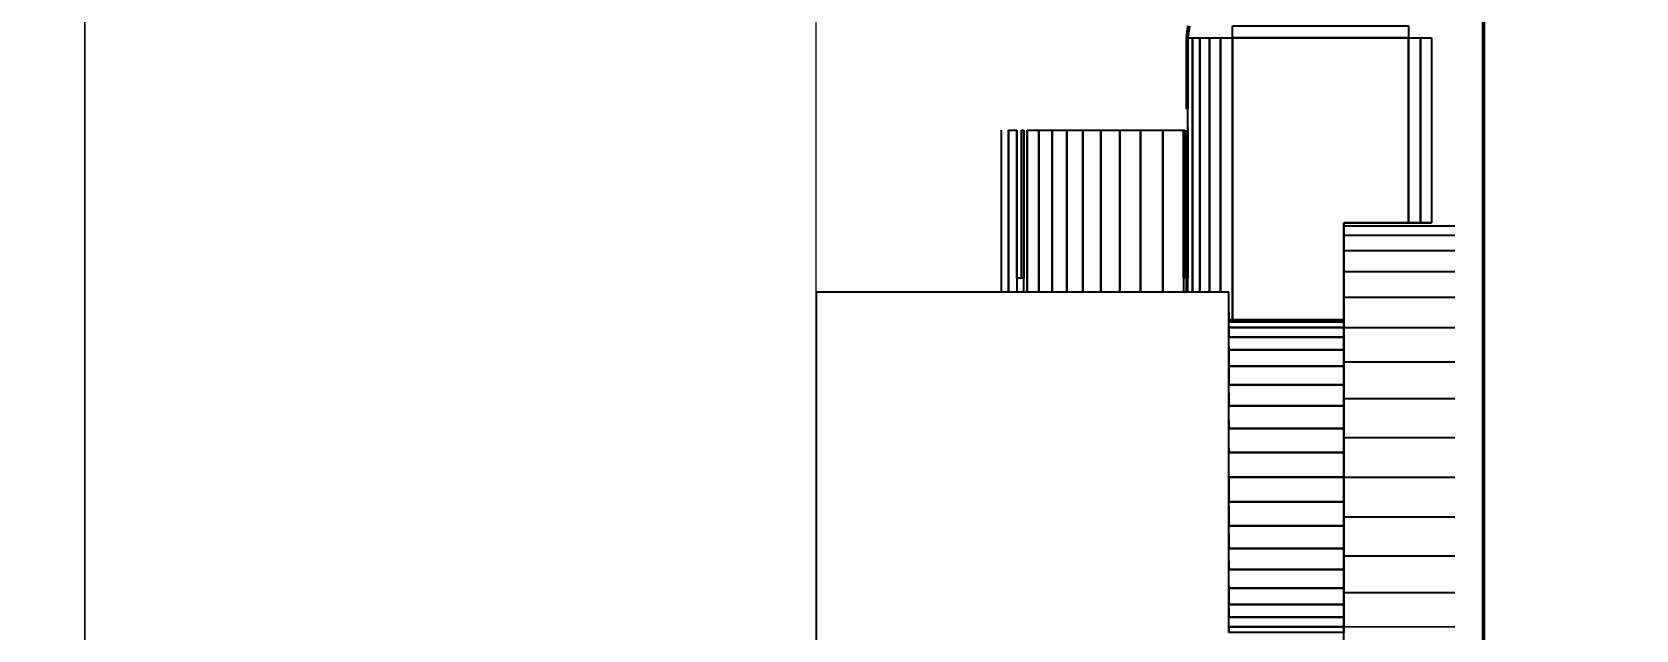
# Model space of a CAD drawing. Header units: millimetres. Extents: x 124972 to 152645, y 1647 to 10452.
# Drawn here: x 152547.37 to 152569.56, y 10277.52 to 10285.79 of the extents above; entities that cross this region are included whole.
import ezdxf

# ---------------------------------------------------------------- set-up
doc = ezdxf.new("R2010")
doc.units = ezdxf.units.MM
doc.layers.add('Moveis', color=1, linetype='Continuous', lineweight=9)
doc.layers.add('Parede Baixa', color=5, linetype='Continuous', lineweight=50)
doc.layers.add('Piso', color=55, linetype='Continuous')
doc.styles.add('Valéria', font='romantic.ttf', dxfattribs={"height": 10})
doc.dimstyles.new('Cota - 50', dxfattribs={"dimtxt": 10, "dimasz": 5, "dimexe": 10, "dimexo": 20, "dimgap": 5, "dimtad": 1, "dimtxsty": 'Valéria', "dimblk": 'DOT', "dimcen": 0, "dimclrd": 12, "dimclre": 12, "dimclrt": 2, "dimazin": 2, "dimtfac": 1, "dimtix": 1, "dimtmove": 0, "dimatfit": 3, "dimldrblk": 'DOT', "dimfxl": 1, "dimarcsym": 0})

# ---------------------------------------------------------------- blocks, each defined once
blk = doc.blocks.new('u')
at = {"layer": 'Moveis', "invisible_edges": 13}
for points in [[(12556.917, 3288.371), (12556.824, 3307.993), (12556.833, 3308.185)], [(12556.917, 3288.371), (12556.824, 3307.993), (12556.833, 3308.185)], [(12556.917, 3288.371), (12556.824, 3307.993), (12556.833, 3308.185)], [(12556.917, 3288.371), (12556.824, 3307.993), (12556.833, 3308.185)], [(12556.917, 3288.371), (12556.824, 3307.993), (12556.833, 3308.185)], [(12556.917, 3288.371), (12556.795, 3307.795), (12556.824, 3307.993)], [(12556.917, 3288.371), (12556.795, 3307.795), (12556.824, 3307.993)], [(12556.917, 3288.371), (12556.795, 3307.795), (12556.824, 3307.993)], [(12556.917, 3288.371), (12556.795, 3307.795), (12556.824, 3307.993)], [(12556.917, 3288.371), (12556.795, 3307.795), (12556.824, 3307.993)], [(12556.75, 3288.371), (12556.748, 3307.605), (12556.795, 3307.795)], [(12556.75, 3288.371), (12556.748, 3307.605), (12556.795, 3307.795)], [(12556.75, 3288.371), (12556.748, 3307.605), (12556.795, 3307.795)], [(12556.75, 3288.371), (12556.748, 3307.605), (12556.795, 3307.795)], [(12556.75, 3288.371), (12556.748, 3307.605), (12556.795, 3307.795)], [(12556.689, 3288.367), (12556.684, 3307.424), (12556.748, 3307.605)], [(12556.689, 3288.367), (12556.684, 3307.424), (12556.748, 3307.605)], [(12556.689, 3288.367), (12556.684, 3307.424), (12556.748, 3307.605)], [(12556.689, 3288.367), (12556.684, 3307.424), (12556.748, 3307.605)], [(12556.689, 3288.367), (12556.684, 3307.424), (12556.748, 3307.605)], [(12556.674, 3288.371), (12556.603, 3307.256), (12556.676, 3307.404)], [(12556.674, 3288.371), (12556.603, 3307.256), (12556.676, 3307.404)], [(12556.674, 3288.371), (12556.603, 3307.256), (12556.676, 3307.404)], [(12556.674, 3288.371), (12556.603, 3307.256), (12556.676, 3307.404)], [(12556.674, 3288.371), (12556.603, 3307.256), (12556.676, 3307.404)], [(12556.682, 3288.37), (12556.676, 3307.404), (12556.684, 3307.424)], [(12556.682, 3288.37), (12556.676, 3307.404), (12556.684, 3307.424)], [(12556.682, 3288.37), (12556.676, 3307.404), (12556.684, 3307.424)], [(12556.682, 3288.37), (12556.676, 3307.404), (12556.684, 3307.424)], [(12556.682, 3288.37), (12556.676, 3307.404), (12556.684, 3307.424)], [(12556.674, 3288.371), (12556.494, 3307.076), (12556.593, 3307.232)], [(12556.674, 3288.371), (12556.494, 3307.076), (12556.593, 3307.232)], [(12556.674, 3288.371), (12556.494, 3307.076), (12556.593, 3307.232)], [(12556.674, 3288.371), (12556.494, 3307.076), (12556.593, 3307.232)], [(12556.674, 3288.371), (12556.494, 3307.076), (12556.593, 3307.232)], [(12556.674, 3288.371), (12556.593, 3307.232), (12556.603, 3307.256)], [(12556.674, 3288.371), (12556.593, 3307.232), (12556.603, 3307.256)], [(12556.674, 3288.371), (12556.593, 3307.232), (12556.603, 3307.256)], [(12556.674, 3288.371), (12556.593, 3307.232), (12556.603, 3307.256)], [(12556.674, 3288.371), (12556.593, 3307.232), (12556.603, 3307.256)], [(12554.979, 3288.371), (12555.248, 3307.002), (12555.247, 3306.939)], [(12554.979, 3288.371), (12555.248, 3307.002), (12555.247, 3306.939)], [(12554.979, 3288.371), (12555.248, 3307.002), (12555.247, 3306.939)], [(12554.979, 3288.371), (12555.248, 3307.002), (12555.247, 3306.939)], [(12554.979, 3288.371), (12555.248, 3307.002), (12555.247, 3306.939)], [(12556.674, 3288.371), (12556.382, 3306.94), (12556.494, 3307.076)], [(12556.674, 3288.371), (12556.382, 3306.94), (12556.494, 3307.076)], [(12556.674, 3288.371), (12556.382, 3306.94), (12556.494, 3307.076)], [(12556.674, 3288.371), (12556.382, 3306.94), (12556.494, 3307.076)], [(12556.674, 3288.371), (12556.382, 3306.94), (12556.494, 3307.076)], [(12556.674, 3288.371), (12555.247, 3306.939), (12555.253, 3306.877)], [(12556.674, 3288.371), (12555.247, 3306.939), (12555.253, 3306.877)], [(12556.674, 3288.371), (12555.247, 3306.939), (12555.253, 3306.877)], [(12556.674, 3288.371), (12555.247, 3306.939), (12555.253, 3306.877)], [(12556.674, 3288.371), (12555.247, 3306.939), (12555.253, 3306.877)], [(12556.674, 3288.371), (12555.253, 3306.877), (12555.266, 3306.816)], [(12556.674, 3288.371), (12555.253, 3306.877), (12555.266, 3306.816)], [(12556.674, 3288.371), (12555.253, 3306.877), (12555.266, 3306.816)], [(12556.674, 3288.371), (12555.253, 3306.877), (12555.266, 3306.816)], [(12556.674, 3288.371), (12555.253, 3306.877), (12555.266, 3306.816)], [(12556.674, 3288.371), (12555.266, 3306.816), (12555.285, 3306.758)], [(12556.674, 3288.371), (12555.266, 3306.816), (12555.285, 3306.758)], [(12556.674, 3288.371), (12555.266, 3306.816), (12555.285, 3306.758)], [(12556.674, 3288.371), (12555.266, 3306.816), (12555.285, 3306.758)], [(12556.674, 3288.371), (12555.266, 3306.816), (12555.285, 3306.758)], [(12556.674, 3288.371), (12556.232, 3306.797), (12556.257, 3306.825)], [(12556.674, 3288.371), (12556.232, 3306.797), (12556.257, 3306.825)], [(12556.674, 3288.371), (12556.232, 3306.797), (12556.257, 3306.825)], [(12556.674, 3288.371), (12556.232, 3306.797), (12556.257, 3306.825)], [(12556.674, 3288.371), (12556.232, 3306.797), (12556.257, 3306.825)], [(12556.674, 3288.371), (12556.257, 3306.825), (12556.359, 3306.914)], [(12556.674, 3288.371), (12556.257, 3306.825), (12556.359, 3306.914)], [(12556.674, 3288.371), (12556.257, 3306.825), (12556.359, 3306.914)], [(12556.674, 3288.371), (12556.257, 3306.825), (12556.359, 3306.914)], [(12556.674, 3288.371), (12556.257, 3306.825), (12556.359, 3306.914)], [(12556.674, 3288.371), (12556.359, 3306.914), (12556.382, 3306.94)], [(12556.674, 3288.371), (12556.359, 3306.914), (12556.382, 3306.94)], [(12556.674, 3288.371), (12556.359, 3306.914), (12556.382, 3306.94)], [(12556.674, 3288.371), (12556.359, 3306.914), (12556.382, 3306.94)], [(12556.674, 3288.371), (12556.359, 3306.914), (12556.382, 3306.94)], [(12556.674, 3288.371), (12555.285, 3306.758), (12555.31, 3306.705)], [(12556.674, 3288.371), (12555.285, 3306.758), (12555.31, 3306.705)], [(12556.674, 3288.371), (12555.285, 3306.758), (12555.31, 3306.705)], [(12556.674, 3288.371), (12555.285, 3306.758), (12555.31, 3306.705)], [(12556.674, 3288.371), (12555.285, 3306.758), (12555.31, 3306.705)], [(12556.674, 3288.371), (12555.31, 3306.705), (12555.341, 3306.657)], [(12556.674, 3288.371), (12555.31, 3306.705), (12555.341, 3306.657)], [(12556.674, 3288.371), (12555.31, 3306.705), (12555.341, 3306.657)], [(12556.674, 3288.371), (12555.31, 3306.705), (12555.341, 3306.657)], [(12556.674, 3288.371), (12555.31, 3306.705), (12555.341, 3306.657)], [(12556.674, 3288.371), (12555.341, 3306.657), (12555.375, 3306.616)], [(12556.674, 3288.371), (12555.341, 3306.657), (12555.375, 3306.616)], [(12556.674, 3288.371), (12555.341, 3306.657), (12555.375, 3306.616)], [(12556.674, 3288.371), (12555.341, 3306.657), (12555.375, 3306.616)], [(12556.674, 3288.371), (12555.341, 3306.657), (12555.375, 3306.616)], [(12556.674, 3288.371), (12555.914, 3306.612), (12556.061, 3306.681)], [(12556.674, 3288.371), (12555.914, 3306.612), (12556.061, 3306.681)], [(12556.674, 3288.371), (12555.914, 3306.612), (12556.061, 3306.681)], [(12556.674, 3288.371), (12555.914, 3306.612), (12556.061, 3306.681)], [(12556.674, 3288.371), (12555.914, 3306.612), (12556.061, 3306.681)], [(12556.674, 3288.371), (12556.061, 3306.681), (12556.095, 3306.703)], [(12556.674, 3288.371), (12556.061, 3306.681), (12556.095, 3306.703)], [(12556.674, 3288.371), (12556.061, 3306.681), (12556.095, 3306.703)], [(12556.674, 3288.371), (12556.061, 3306.681), (12556.095, 3306.703)], [(12556.674, 3288.371), (12556.061, 3306.681), (12556.095, 3306.703)], [(12556.674, 3288.371), (12556.095, 3306.703), (12556.232, 3306.797)], [(12556.674, 3288.371), (12556.095, 3306.703), (12556.232, 3306.797)], [(12556.674, 3288.371), (12556.095, 3306.703), (12556.232, 3306.797)], [(12556.674, 3288.371), (12556.095, 3306.703), (12556.232, 3306.797)], [(12556.674, 3288.371), (12556.095, 3306.703), (12556.232, 3306.797)], [(12556.674, 3288.371), (12555.375, 3306.616), (12555.414, 3306.583)], [(12556.674, 3288.371), (12555.375, 3306.616), (12555.414, 3306.583)], [(12556.674, 3288.371), (12555.375, 3306.616), (12555.414, 3306.583)], [(12556.674, 3288.371), (12555.375, 3306.616), (12555.414, 3306.583)], [(12556.674, 3288.371), (12555.375, 3306.616), (12555.414, 3306.583)], [(12556.674, 3288.371), (12555.414, 3306.583), (12555.455, 3306.559)], [(12556.674, 3288.371), (12555.414, 3306.583), (12555.455, 3306.559)], [(12556.674, 3288.371), (12555.414, 3306.583), (12555.455, 3306.559)], [(12556.674, 3288.371), (12555.414, 3306.583), (12555.455, 3306.559)], [(12556.674, 3288.371), (12555.414, 3306.583), (12555.455, 3306.559)], [(12556.674, 3288.371), (12555.455, 3306.559), (12555.497, 3306.544)], [(12556.674, 3288.371), (12555.455, 3306.559), (12555.497, 3306.544)], [(12556.674, 3288.371), (12555.455, 3306.559), (12555.497, 3306.544)], [(12556.674, 3288.371), (12555.455, 3306.559), (12555.497, 3306.544)], [(12556.674, 3288.371), (12555.455, 3306.559), (12555.497, 3306.544)], [(12556.674, 3288.371), (12555.497, 3306.544), (12555.541, 3306.539)], [(12556.674, 3288.371), (12555.497, 3306.544), (12555.541, 3306.539)], [(12556.674, 3288.371), (12555.497, 3306.544), (12555.541, 3306.539)], [(12556.674, 3288.371), (12555.497, 3306.544), (12555.541, 3306.539)], [(12556.674, 3288.371), (12555.497, 3306.544), (12555.541, 3306.539)], [(12556.674, 3288.371), (12555.541, 3306.539), (12555.584, 3306.544)], [(12556.674, 3288.371), (12555.541, 3306.539), (12555.584, 3306.544)], [(12556.674, 3288.371), (12555.541, 3306.539), (12555.584, 3306.544)], [(12556.674, 3288.371), (12555.541, 3306.539), (12555.584, 3306.544)], [(12556.674, 3288.371), (12555.541, 3306.539), (12555.584, 3306.544)], [(12556.674, 3288.371), (12555.584, 3306.544), (12555.679, 3306.552)], [(12556.674, 3288.371), (12555.584, 3306.544), (12555.679, 3306.552)], [(12556.674, 3288.371), (12555.584, 3306.544), (12555.679, 3306.552)], [(12556.674, 3288.371), (12555.584, 3306.544), (12555.679, 3306.552)], [(12556.674, 3288.371), (12555.584, 3306.544), (12555.679, 3306.552)], [(12556.674, 3288.371), (12555.679, 3306.552), (12555.721, 3306.556)], [(12556.674, 3288.371), (12555.679, 3306.552), (12555.721, 3306.556)], [(12556.674, 3288.371), (12555.679, 3306.552), (12555.721, 3306.556)], [(12556.674, 3288.371), (12555.679, 3306.552), (12555.721, 3306.556)], [(12556.674, 3288.371), (12555.679, 3306.552), (12555.721, 3306.556)], [(12556.674, 3288.371), (12555.721, 3306.556), (12555.762, 3306.571)], [(12556.674, 3288.371), (12555.721, 3306.556), (12555.762, 3306.571)], [(12556.674, 3288.371), (12555.721, 3306.556), (12555.762, 3306.571)], [(12556.674, 3288.371), (12555.721, 3306.556), (12555.762, 3306.571)], [(12556.674, 3288.371), (12555.721, 3306.556), (12555.762, 3306.571)], [(12556.674, 3288.371), (12555.762, 3306.571), (12555.875, 3306.598)], [(12556.674, 3288.371), (12555.762, 3306.571), (12555.875, 3306.598)], [(12556.674, 3288.371), (12555.762, 3306.571), (12555.875, 3306.598)], [(12556.674, 3288.371), (12555.762, 3306.571), (12555.875, 3306.598)], [(12556.674, 3288.371), (12555.762, 3306.571), (12555.875, 3306.598)], [(12556.674, 3288.371), (12555.875, 3306.598), (12555.914, 3306.612)], [(12556.674, 3288.371), (12555.875, 3306.598), (12555.914, 3306.612)], [(12556.674, 3288.371), (12555.875, 3306.598), (12555.914, 3306.612)], [(12556.674, 3288.371), (12555.875, 3306.598), (12555.914, 3306.612)], [(12556.674, 3288.371), (12555.875, 3306.598), (12555.914, 3306.612)]]:
    blk.add_3dface(points, dxfattribs=at)
blk = doc.blocks.new('_Dot')
at = {"color": 0, "linetype": 'ByBlock', "lineweight": -2}
blk.add_line((-0.5, 0), (-1, 0), dxfattribs=at)
at = {"color": 0, "linetype": 'ByBlock', "const_width": 0.5}
blk.add_lwpolyline([(-0.25, 0, 1), (0.25, 0, 1)], format="xyb", close=True, dxfattribs=at)
blk = doc.blocks.new('*D1213')
at = {"color": 12, "lineweight": -2, "transparency": 16777216}
for p, q in [((152587.445, 10388.006), (152645.022, 10388.006)), ((152635.022, 10383.006), (152635.022, 10183.006)), ((152587.445, 10178.006), (152645.022, 10178.006))]:
    blk.add_line(p, q, dxfattribs=at)
at = {"layer": 'Defpoints', "color": 0, "transparency": 16777216}
for p in [(152567.445, 10388.006), (152567.445, 10178.006), (152635.022, 10178.006)]:
    blk.add_point(p, dxfattribs=at)
at = {"color": 12, "lineweight": -2, "transparency": 16777216, "xscale": 5, "yscale": 5, "zscale": 5}
for p, rotation in [((152635.022, 10388.006), 90), ((152635.022, 10178.006), 270)]:
    blk.add_blockref('_Dot', p, dxfattribs=dict(at, rotation=rotation))
at = {"color": 2, "transparency": 16777216, "insert": (152624.911, 10283.006), "char_height": 10, "attachment_point": 5, "rotation": 90, "style": 'Valéria'}
blk.add_mtext('210', dxfattribs=at)

msp = doc.modelspace()

# ---------------------------------------------------------------- hatches: boundary and pattern name
at = {"layer": 'Piso'}
h = msp.add_hatch(dxfattribs=at)
h.set_pattern_fill('ANSI37', color=256, scale=13.33333, angle=-45)
h.paths.add_polyline_path([(152487.654, 10294.179), (152502.714, 10304.544), (152558.217, 10303.034), (152558.217, 10282.191), (152560.781, 10282.191), (152560.781, 10284.434), (152563.299, 10284.434), (152563.253, 10285.887), (152563.753, 10286.471), (152566.414, 10286.432), (152566.899, 10286.264), (152566.729, 10283.151), (152567.445, 10283.151), (152567.445, 10308.006), (152437.445, 10308.006), (152437.445, 10178.006), (152439.945, 10178.006), (152439.945, 10180.006), (152449.945, 10180.006), (152449.945, 10250.506), (152446.445, 10250.506), (152446.568, 10248.357), (152445.62, 10247.585), (152443.331, 10248.028), (152443.377, 10248.074), (152442.299, 10249.153), (152442.273, 10249.214), (152441.187, 10250.334), (152441.33, 10253.475), (152443.406, 10255.665), (152445.705, 10255.708), (152446.607, 10254.939), (152446.445, 10253.006), (152449.945, 10253.006), (152449.945, 10257.006, -0.492155), (152511.948, 10180.365), (152521.948, 10180.365), (152521.948, 10208.095), (152546.021, 10229.422), (152567.445, 10229.422), (152566.845, 10239.057), (152561.771, 10239.057), (152561.771, 10239.089), (152561.704, 10241.139), (152560.479, 10242.521), (152560.721, 10259.516), (152560.713, 10260.173), (152561.21, 10261.277), (152562.36, 10261.761), (152562.777, 10261.576), (152562.857, 10260.872), (152562.616, 10260.445), (152562.241, 10260.454), (152561.745, 10259.492), (152561.771, 10244.177), (152566.845, 10244.177), (152567.445, 10244.177), (152566.729, 10272.996), (152566.423, 10272.793), (152563.719, 10272.822), (152563.146, 10273.441), (152563.309, 10274.724), (152560.674, 10274.731), (152560.781, 10277.071), (152558.217, 10277.071), (152558.217, 10256.228), (152501.455, 10255.331), (152487.654, 10266.613)])
h.paths.add_polyline_path([(152452.945, 10257.006), (152452.945, 10253.006), (152456.445, 10253.006), (152456.445, 10254.506), (152456.345, 10255.084), (152457.067, 10255.771), (152459.445, 10255.506), (152461.485, 10253.935), (152461.561, 10250.252), (152459.552, 10247.889), (152456.784, 10247.554), (152455.97, 10248.655), (152456.445, 10250.506), (152452.945, 10250.506), (152452.945, 10178.006), (152449.945, 10178.006), (152449.945, 10175.006), (152450.945, 10175.006), (152511.948, 10174.535), (152511.948, 10180.365, 0.477264)])
h.paths.add_polyline_path([(152496.837, 10370.253), (152528.299, 10370.253), (152528.299, 10357.682), (152556.525, 10357.682), (152556.525, 10358.809), (152560.535, 10358.809), (152563.273, 10359.317), (152565.904, 10359.317), (152565.747, 10365.391), (152566.101, 10365.582), (152567.445, 10366.082), (152567.445, 10388.006), (152437.445, 10388.006), (152437.445, 10318.006), (152567.445, 10318.006), (152567.445, 10343.682), (152565.797, 10344.108), (152565.904, 10350.446), (152563.273, 10350.446), (152560.535, 10350.955), (152556.525, 10350.955), (152556.525, 10352.082), (152528.299, 10352.082), (152528.299, 10339.51), (152496.837, 10339.51)])

# ---------------------------------------------------------------- linework, layer by layer
at = {"layer": 'Moveis'}
for p, q in [((152558.217, 10256.228), (152558.217, 10303.034)), ((152548.102, 10257.806), (152548.102, 10301.787))]:
    msp.add_line(p, q, dxfattribs=at)
for points, invisible_edges in [([(152547.679, 10302.948), (152547.52, 10256.477), (152506.716, 10302.948)], 3), ([(152547.679, 10302.948), (152547.766, 10256.757), (152547.52, 10256.477)], 13), ([(152547.827, 10302.744), (152547.766, 10256.757), (152547.679, 10302.948)], 3), ([(152547.946, 10302.521), (152547.766, 10256.757), (152547.827, 10302.744)], 3), ([(152547.946, 10302.521), (152547.95, 10257.081), (152547.766, 10256.757)], 13), ([(152547.946, 10302.521), (152557.142, 10280.133), (152548.032, 10302.284)], 3), ([(152548.032, 10302.284), (152547.95, 10257.081), (152547.946, 10302.521)], 3), ([(152548.032, 10302.284), (152548.063, 10257.436), (152547.95, 10257.081)], 13), ([(152548.084, 10302.038), (152548.063, 10257.436), (152548.032, 10302.284)], 3), ([(152548.032, 10302.284), (152557.142, 10280.133), (152548.084, 10302.038)], 3), ([(152548.102, 10301.787), (152548.063, 10257.436), (152548.084, 10302.038)], 3), ([(152548.084, 10302.038), (152557.142, 10280.133), (152548.102, 10301.787)], 3), ([(152548.063, 10257.436), (152548.102, 10301.787), (152548.102, 10257.806)], 1), ([(152548.102, 10301.787), (152557.142, 10280.133), (152548.102, 10257.806)], 3), ([(152557.142, 10280.133), (152547.95, 10257.081), (152548.063, 10257.436)], 13)]:
    msp.add_3dface(points, dxfattribs=dict(at, invisible_edges=invisible_edges))
at = {"layer": 'Parede Baixa'}
msp.add_line((152567.445, 10178.006), (152567.445, 10388.006), dxfattribs=at)
at = {"layer": 'Piso'}
for p, q in [((152563.337, 10285.711), (152563.359, 10285.876)), ((152563.337, 10285.711), (152563.337, 10284.728)), ((152560.781, 10282.386), (152560.781, 10284.434)), ((152561.09, 10282.386), (152561.09, 10284.434)), ((152563.337, 10282.386), (152563.332, 10284.434)), ((152563.337, 10282.386), (152563.337, 10284.434)), ((152566.409, 10283.151), (152565.513, 10283.151)), ((152565.513, 10283.151), (152565.513, 10283.107)), ((152565.513, 10283.107), (152565.513, 10282.978)), ((152566.575, 10283.151), (152566.409, 10283.151)), ((152566.729, 10283.151), (152566.575, 10283.151)), ((152565.513, 10282.978), (152565.513, 10282.767)), ((152565.513, 10282.767), (152565.513, 10282.478)), ((152565.513, 10282.478), (152565.513, 10282.12)), ((152558.217, 10282.191), (152558.217, 10277.071)), ((152560.781, 10282.191), (152558.217, 10282.191)), ((152560.781, 10282.355), (152560.781, 10282.386)), ((152560.781, 10282.261), (152560.781, 10282.355)), ((152560.781, 10282.191), (152560.781, 10282.261)), ((152560.875, 10282.191), (152560.781, 10282.191)), ((152560.994, 10282.191), (152560.875, 10282.191)), ((152561.051, 10282.386), (152560.994, 10282.386)), ((152561.051, 10282.191), (152560.994, 10282.191)), ((152561.058, 10282.191), (152561.051, 10282.191)), ((152561.09, 10282.386), (152561.058, 10282.386)), ((152561.09, 10282.191), (152561.058, 10282.191)), ((152561.09, 10282.355), (152561.09, 10282.386)), ((152561.09, 10282.261), (152561.09, 10282.355)), ((152561.09, 10282.191), (152561.09, 10282.261)), ((152561.135, 10282.191), (152561.09, 10282.191)), ((152561.296, 10282.191), (152561.135, 10282.191)), ((152561.479, 10282.191), (152561.296, 10282.191)), ((152561.682, 10282.191), (152561.479, 10282.191)), ((152561.906, 10282.191), (152561.682, 10282.191)), ((152562.152, 10282.191), (152561.906, 10282.191)), ((152562.417, 10282.191), (152562.152, 10282.191)), ((152562.704, 10282.191), (152562.417, 10282.191)), ((152563.01, 10282.191), (152562.704, 10282.191)), ((152563.299, 10282.191), (152563.01, 10282.191)), ((152563.318, 10282.386), (152563.299, 10282.386)), ((152563.318, 10282.191), (152563.299, 10282.191)), ((152563.326, 10282.191), (152563.318, 10282.191)), ((152563.337, 10282.386), (152563.326, 10282.386)), ((152563.337, 10282.191), (152563.326, 10282.191)), ((152563.359, 10282.386), (152563.337, 10282.386)), ((152563.337, 10282.355), (152563.337, 10282.386)), ((152563.337, 10282.261), (152563.337, 10282.355)), ((152563.337, 10282.191), (152563.337, 10282.261)), ((152563.359, 10282.191), (152563.337, 10282.191)), ((152563.423, 10282.191), (152563.359, 10282.191)), ((152563.525, 10282.191), (152563.423, 10282.191)), ((152563.657, 10282.191), (152563.525, 10282.191)), ((152563.811, 10282.191), (152563.657, 10282.191)), ((152563.926, 10282.191), (152563.811, 10282.191)), ((152563.926, 10282.159), (152563.926, 10282.191)), ((152563.926, 10282.065), (152563.926, 10282.159)), ((152563.926, 10281.912), (152563.926, 10282.065)), ((152565.513, 10282.12), (152565.513, 10281.807)), ((152563.926, 10281.807), (152563.926, 10281.912)), ((152563.977, 10281.807), (152563.926, 10281.807)), ((152563.926, 10281.78), (152563.926, 10281.807)), ((152563.926, 10281.7), (152563.926, 10281.78)), ((152565.513, 10281.807), (152563.977, 10281.807)), ((152565.513, 10281.807), (152565.513, 10281.78)), ((152565.513, 10281.78), (152565.513, 10281.7)), ((152563.926, 10281.57), (152563.926, 10281.7)), ((152563.926, 10281.441), (152563.926, 10281.57)), ((152565.513, 10281.7), (152565.513, 10281.57)), ((152565.513, 10281.57), (152565.513, 10281.391)), ((152563.926, 10281.391), (152563.926, 10281.441)), ((152563.926, 10281.169), (152563.926, 10281.391)), ((152565.513, 10281.391), (152565.513, 10281.229)), ((152563.926, 10281.135), (152563.926, 10281.169)), ((152563.926, 10280.91), (152563.926, 10281.135)), ((152565.513, 10281.229), (152565.513, 10281.169)), ((152565.513, 10281.169), (152565.513, 10280.91)), ((152563.926, 10280.793), (152563.926, 10280.91)), ((152565.513, 10280.91), (152565.513, 10280.718)), ((152563.926, 10280.619), (152563.926, 10280.793)), ((152563.926, 10280.422), (152563.926, 10280.619)), ((152565.513, 10280.718), (152565.513, 10280.619)), ((152565.513, 10280.619), (152565.513, 10280.303)), ((152563.926, 10280.303), (152563.926, 10280.422)), ((152563.926, 10280.031), (152563.926, 10280.303)), ((152565.513, 10280.303), (152565.513, 10280.181)), ((152565.513, 10280.181), (152565.513, 10279.971)), ((152563.926, 10279.971), (152563.926, 10280.031)), ((152563.926, 10279.631), (152563.926, 10279.971)), ((152565.513, 10279.971), (152565.513, 10279.631)), ((152563.926, 10279.29), (152563.926, 10279.631)), ((152565.513, 10279.631), (152565.513, 10279.29)), ((152563.926, 10279.23), (152563.926, 10279.29)), ((152565.513, 10279.29), (152565.513, 10279.08)), ((152563.926, 10278.958), (152563.926, 10279.23)), ((152565.513, 10279.08), (152565.513, 10278.958)), ((152563.926, 10278.84), (152563.926, 10278.958)), ((152565.513, 10278.958), (152565.513, 10278.643)), ((152563.926, 10278.643), (152563.926, 10278.84)), ((152563.926, 10278.469), (152563.926, 10278.643)), ((152565.513, 10278.643), (152565.513, 10278.543)), ((152563.926, 10278.352), (152563.926, 10278.469)), ((152565.513, 10278.543), (152565.513, 10278.352)), ((152563.926, 10278.126), (152563.926, 10278.352)), ((152565.513, 10278.352), (152565.513, 10278.092)), ((152563.926, 10278.092), (152563.926, 10278.126)), ((152563.926, 10277.87), (152563.926, 10278.092)), ((152565.513, 10278.092), (152565.513, 10278.033)), ((152565.513, 10278.033), (152565.513, 10277.87)), ((152563.926, 10277.821), (152563.926, 10277.87)), ((152563.926, 10277.692), (152563.926, 10277.821)), ((152565.513, 10277.87), (152565.513, 10277.692)), ((152563.926, 10277.561), (152563.926, 10277.692)), ((152563.926, 10277.482), (152563.926, 10277.561)), ((152565.513, 10277.692), (152565.513, 10277.561)), ((152565.513, 10277.561), (152565.513, 10277.482))]:
    msp.add_line(p, q, dxfattribs=at)
for points, invisible_edges in [([(152562.884, 10309.004), (152563.359, 10285.876), (152563.337, 10285.711)], 13), ([(152562.884, 10309.004), (152563.359, 10285.876), (152563.337, 10285.711)], 13), ([(152562.884, 10309.004), (152563.359, 10285.876), (152563.337, 10285.711)], 13), ([(152562.884, 10309.004), (152563.359, 10285.876), (152563.337, 10285.711)], 13), ([(152562.884, 10309.004), (152563.359, 10285.876), (152563.337, 10285.711)], 13), ([(152563.359, 10285.876), (152563.337, 10284.728), (152563.337, 10285.711)], 1), ([(152563.359, 10285.876), (152563.38, 10285.871), (152563.359, 10285.711)], 13), ([(152566.409, 10285.711), (152563.977, 10285.876), (152566.409, 10285.876)], 1), ([(152563.977, 10285.876), (152566.409, 10285.711), (152563.977, 10285.711)], 1), ([(152563.337, 10284.728), (152563.332, 10284.453), (152563.337, 10285.711)], 3), ([(152563.337, 10284.728), (152563.332, 10284.453), (152563.337, 10285.711)], 3), ([(152563.337, 10284.728), (152563.332, 10284.453), (152563.337, 10285.711)], 3), ([(152563.337, 10284.728), (152563.332, 10284.453), (152563.337, 10285.711)], 3), ([(152563.337, 10284.728), (152563.332, 10284.453), (152563.337, 10285.711)], 3), ([(152563.337, 10284.728), (152563.359, 10285.711), (152563.359, 10284.728)], 1), ([(152563.359, 10282.191), (152563.423, 10285.711), (152563.423, 10282.191)], 1), ([(152563.359, 10285.711), (152563.359, 10284.472), (152563.359, 10284.728)], 1), ([(152563.423, 10285.711), (152563.359, 10282.191), (152563.359, 10285.711)], 3), ([(152563.359, 10285.711), (152563.359, 10282.261), (152563.359, 10282.355)], 13), ([(152563.359, 10285.711), (152563.359, 10282.191), (152563.359, 10282.261)], 13), ([(152563.359, 10285.711), (152563.359, 10282.386), (152563.359, 10284.472)], 13), ([(152563.359, 10285.711), (152563.359, 10282.355), (152563.359, 10282.386)], 13), ([(152563.423, 10282.191), (152563.525, 10285.711), (152563.525, 10282.191)], 1), ([(152563.525, 10285.711), (152563.423, 10282.191), (152563.423, 10285.711)], 1), ([(152563.525, 10282.191), (152563.657, 10285.711), (152563.657, 10282.191)], 1), ([(152563.657, 10285.711), (152563.525, 10282.191), (152563.525, 10285.711)], 1), ([(152563.657, 10282.191), (152563.811, 10285.711), (152563.811, 10282.191)], 1), ([(152563.811, 10285.711), (152563.657, 10282.191), (152563.657, 10285.711)], 1), ([(152563.977, 10285.711), (152563.926, 10282.191), (152563.811, 10285.711)], 3), ([(152563.811, 10285.711), (152563.926, 10282.191), (152563.811, 10282.191)], 1), ([(152563.926, 10281.807), (152563.977, 10285.711), (152563.977, 10281.807)], 1), ([(152563.977, 10285.711), (152565.513, 10283.151), (152563.977, 10281.807)], 3), ([(152566.409, 10285.711), (152565.513, 10283.151), (152563.977, 10285.711)], 3), ([(152565.513, 10283.151), (152566.409, 10285.711), (152566.409, 10283.151)], 1), ([(152566.409, 10283.151), (152566.575, 10285.711), (152566.575, 10283.151)], 1), ([(152566.575, 10285.711), (152566.409, 10283.151), (152566.409, 10285.711)], 1), ([(152566.729, 10285.711), (152566.575, 10283.151), (152566.575, 10285.711)], 1), ([(152566.575, 10283.151), (152566.729, 10285.711), (152566.729, 10283.151)], 1), ([(152560.781, 10282.191), (152560.875, 10284.434), (152560.875, 10282.191)], 1), ([(152560.781, 10284.434), (152560.781, 10282.355), (152560.781, 10282.386)], 1), ([(152560.781, 10284.434), (152560.781, 10282.191), (152560.781, 10282.261)], 13), ([(152560.781, 10284.434), (152560.781, 10282.261), (152560.781, 10282.355)], 13), ([(152560.994, 10284.434), (152560.875, 10282.191), (152560.875, 10284.434)], 1), ([(152560.994, 10282.386), (152560.875, 10282.191), (152560.994, 10284.434)], 3), ([(152561.032, 10284.472), (152560.994, 10282.386), (152560.994, 10284.434)], 13), ([(152560.994, 10282.386), (152561.051, 10284.434), (152561.051, 10282.386)], 1), ([(152561.09, 10284.434), (152561.058, 10282.386), (152561.058, 10284.434)], 1), ([(152561.058, 10282.386), (152561.09, 10284.434), (152561.09, 10282.386)], 1), ([(152561.09, 10284.434), (152561.09, 10282.261), (152561.09, 10282.355)], 13), ([(152561.09, 10284.434), (152561.09, 10282.191), (152561.09, 10282.261)], 13), ([(152561.09, 10282.191), (152561.135, 10284.434), (152561.135, 10282.191)], 1), ([(152561.09, 10284.434), (152561.09, 10282.355), (152561.09, 10282.386)], 1), ([(152561.135, 10282.191), (152561.296, 10284.434), (152561.296, 10282.191)], 1), ([(152561.296, 10284.434), (152561.135, 10282.191), (152561.135, 10284.434)], 1), ([(152561.296, 10282.191), (152561.479, 10284.434), (152561.479, 10282.191)], 1), ([(152561.479, 10284.434), (152561.296, 10282.191), (152561.296, 10284.434)], 1), ([(152561.682, 10284.434), (152561.479, 10282.191), (152561.479, 10284.434)], 1), ([(152561.479, 10282.191), (152561.682, 10284.434), (152561.682, 10282.191)], 1), ([(152561.682, 10282.191), (152561.906, 10284.434), (152561.906, 10282.191)], 1), ([(152561.906, 10284.434), (152561.682, 10282.191), (152561.682, 10284.434)], 1), ([(152561.906, 10282.191), (152562.152, 10284.434), (152562.152, 10282.191)], 1), ([(152562.152, 10284.434), (152561.906, 10282.191), (152561.906, 10284.434)], 1), ([(152562.417, 10284.434), (152562.152, 10282.191), (152562.152, 10284.434)], 1), ([(152562.152, 10282.191), (152562.417, 10284.434), (152562.417, 10282.191)], 1), ([(152562.704, 10284.434), (152562.417, 10282.191), (152562.417, 10284.434)], 1), ([(152562.417, 10282.191), (152562.704, 10284.434), (152562.704, 10282.191)], 1), ([(152562.704, 10282.191), (152563.01, 10284.434), (152563.01, 10282.191)], 1), ([(152563.01, 10284.434), (152562.704, 10282.191), (152562.704, 10284.434)], 1), ([(152563.299, 10282.386), (152563.01, 10282.191), (152563.299, 10284.434)], 3), ([(152563.299, 10284.434), (152563.01, 10282.191), (152563.01, 10284.434)], 1), ([(152563.299, 10282.386), (152563.318, 10284.434), (152563.318, 10282.386)], 1), ([(152563.318, 10284.434), (152563.299, 10282.386), (152563.299, 10284.434)], 1), ([(152563.337, 10282.386), (152563.359, 10284.472), (152563.359, 10282.386)], 1), ([(152563.337, 10284.472), (152563.337, 10282.386), (152563.337, 10284.434)], 13), ([(152565.513, 10283.107), (152563.977, 10281.807), (152565.513, 10283.151)], 3), ([(152565.513, 10282.978), (152563.977, 10281.807), (152565.513, 10283.107)], 3), ([(152566.729, 10283.151), (152565.513, 10283.107), (152566.575, 10283.151)], 3), ([(152566.409, 10283.151), (152565.513, 10283.107), (152565.513, 10283.151)], 1), ([(152566.575, 10283.151), (152565.513, 10283.107), (152566.409, 10283.151)], 3), ([(152567.049, 10283.107), (152565.513, 10282.978), (152565.513, 10283.107)], 1), ([(152565.513, 10282.767), (152563.977, 10281.807), (152565.513, 10282.978)], 3), ([(152567.049, 10282.978), (152565.513, 10282.767), (152565.513, 10282.978)], 1), ([(152565.513, 10282.478), (152563.977, 10281.807), (152565.513, 10282.767)], 3), ([(152567.049, 10282.767), (152565.513, 10282.478), (152565.513, 10282.767)], 1), ([(152565.513, 10282.12), (152563.977, 10281.807), (152565.513, 10282.478)], 3), ([(152567.049, 10282.478), (152565.513, 10282.12), (152565.513, 10282.478)], 1), ([(152560.994, 10282.355), (152560.875, 10282.191), (152560.994, 10282.386)], 3), ([(152560.994, 10282.261), (152560.875, 10282.191), (152560.994, 10282.355)], 3), ([(152560.875, 10282.191), (152560.994, 10282.261), (152560.994, 10282.191)], 1), ([(152563.299, 10282.355), (152563.01, 10282.191), (152563.299, 10282.386)], 3), ([(152563.299, 10282.261), (152563.01, 10282.191), (152563.299, 10282.355)], 3), ([(152563.01, 10282.191), (152563.299, 10282.261), (152563.299, 10282.191)], 1), ([(152563.926, 10282.191), (152563.926, 10281.807), (152563.926, 10281.912)], 13), ([(152563.926, 10282.191), (152563.926, 10281.912), (152563.926, 10282.065)], 13), ([(152563.926, 10282.191), (152563.926, 10282.065), (152563.926, 10282.159)], 1), ([(152563.977, 10281.807), (152565.513, 10282.12), (152565.513, 10281.807)], 1), ([(152567.049, 10282.12), (152565.513, 10281.7), (152565.513, 10282.12)], 3), ([(152565.513, 10282.12), (152565.513, 10281.78), (152565.513, 10281.807)], 1), ([(152565.513, 10282.12), (152565.513, 10281.7), (152565.513, 10281.78)], 13), ([(152563.926, 10281.807), (152557.398, 10281.702), (152563.926, 10281.912)], 3), ([(152563.926, 10281.78), (152557.398, 10281.702), (152563.926, 10281.807)], 3), ([(152565.513, 10281.807), (152563.926, 10281.78), (152563.977, 10281.807)], 3), ([(152563.926, 10281.78), (152565.513, 10281.807), (152565.513, 10281.78)], 1), ([(152563.977, 10281.807), (152563.926, 10281.78), (152563.926, 10281.807)], 1), ([(152563.926, 10281.7), (152565.513, 10281.78), (152565.513, 10281.7)], 1), ([(152565.513, 10281.78), (152563.926, 10281.7), (152563.926, 10281.78)], 1), ([(152563.926, 10281.57), (152557.398, 10281.441), (152563.926, 10281.7)], 3), ([(152565.513, 10281.7), (152563.926, 10281.57), (152563.926, 10281.7)], 1), ([(152563.926, 10281.57), (152565.513, 10281.7), (152565.513, 10281.57)], 1), ([(152563.926, 10281.391), (152565.513, 10281.57), (152565.513, 10281.391)], 1), ([(152565.513, 10281.57), (152563.926, 10281.391), (152563.926, 10281.57)], 3), ([(152563.926, 10281.57), (152563.926, 10281.391), (152563.926, 10281.441)], 1), ([(152565.513, 10281.7), (152565.513, 10281.229), (152565.513, 10281.391)], 13), ([(152567.049, 10281.7), (152565.513, 10281.229), (152565.513, 10281.7)], 3), ([(152565.513, 10281.7), (152565.513, 10281.391), (152565.513, 10281.57)], 1), ([(152563.926, 10281.391), (152557.398, 10281.135), (152563.926, 10281.441)], 3), ([(152563.926, 10281.169), (152557.398, 10281.135), (152563.926, 10281.391)], 3), ([(152565.513, 10281.229), (152563.926, 10281.169), (152565.513, 10281.391)], 3), ([(152565.513, 10281.391), (152563.926, 10281.169), (152563.926, 10281.391)], 1), ([(152563.926, 10280.91), (152557.398, 10280.793), (152563.926, 10281.135)], 3), ([(152563.926, 10281.169), (152565.513, 10281.229), (152565.513, 10281.169)], 1), ([(152563.926, 10280.91), (152565.513, 10281.169), (152565.513, 10280.91)], 1), ([(152563.926, 10281.169), (152563.926, 10280.91), (152563.926, 10281.135)], 1), ([(152565.513, 10281.169), (152563.926, 10280.91), (152563.926, 10281.169)], 3), ([(152567.049, 10281.229), (152565.513, 10280.718), (152565.513, 10281.229)], 3), ([(152565.513, 10281.229), (152565.513, 10280.718), (152565.513, 10280.91)], 13), ([(152565.513, 10281.229), (152565.513, 10280.91), (152565.513, 10281.169)], 1), ([(152563.926, 10280.91), (152563.926, 10280.619), (152563.926, 10280.793)], 1), ([(152565.513, 10280.91), (152563.926, 10280.619), (152563.926, 10280.91)], 3), ([(152565.513, 10280.718), (152563.926, 10280.619), (152565.513, 10280.91)], 3), ([(152563.926, 10280.619), (152557.398, 10280.422), (152563.926, 10280.793)], 3), ([(152563.926, 10280.619), (152565.513, 10280.718), (152565.513, 10280.619)], 1), ([(152565.513, 10280.619), (152563.926, 10280.303), (152563.926, 10280.619)], 3), ([(152563.926, 10280.303), (152565.513, 10280.619), (152565.513, 10280.303)], 1), ([(152563.926, 10280.619), (152563.926, 10280.303), (152563.926, 10280.422)], 1), ([(152567.049, 10280.718), (152565.513, 10280.181), (152565.513, 10280.718)], 3), ([(152565.513, 10280.718), (152565.513, 10280.181), (152565.513, 10280.303)], 13), ([(152565.513, 10280.718), (152565.513, 10280.303), (152565.513, 10280.619)], 1), ([(152563.926, 10280.303), (152557.398, 10280.031), (152563.926, 10280.422)], 3), ([(152565.513, 10280.303), (152563.926, 10279.971), (152563.926, 10280.303)], 3), ([(152563.926, 10280.303), (152563.926, 10279.971), (152563.926, 10280.031)], 1), ([(152565.513, 10280.181), (152563.926, 10279.971), (152565.513, 10280.303)], 3), ([(152563.926, 10279.971), (152565.513, 10280.181), (152565.513, 10279.971)], 1), ([(152567.049, 10280.181), (152565.513, 10279.631), (152565.513, 10280.181)], 3), ([(152565.513, 10280.181), (152565.513, 10279.631), (152565.513, 10279.971)], 1), ([(152563.926, 10279.971), (152557.398, 10279.631), (152563.926, 10280.031)], 3), ([(152563.926, 10279.631), (152565.513, 10279.971), (152565.513, 10279.631)], 1), ([(152565.513, 10279.971), (152563.926, 10279.631), (152563.926, 10279.971)], 1), ([(152563.926, 10279.29), (152557.398, 10279.23), (152563.926, 10279.631)], 3), ([(152563.926, 10279.29), (152565.513, 10279.631), (152565.513, 10279.29)], 1), ([(152565.513, 10279.631), (152563.926, 10279.29), (152563.926, 10279.631)], 1), ([(152567.049, 10279.631), (152565.513, 10279.08), (152565.513, 10279.631)], 3), ([(152565.513, 10279.631), (152565.513, 10279.08), (152565.513, 10279.29)], 1), ([(152563.926, 10279.29), (152563.926, 10278.958), (152563.926, 10279.23)], 1), ([(152565.513, 10279.08), (152563.926, 10278.958), (152565.513, 10279.29)], 3), ([(152565.513, 10279.29), (152563.926, 10278.958), (152563.926, 10279.29)], 3), ([(152563.926, 10278.958), (152557.398, 10278.84), (152563.926, 10279.23)], 3), ([(152563.926, 10278.958), (152565.513, 10279.08), (152565.513, 10278.958)], 1), ([(152567.049, 10279.08), (152565.513, 10278.543), (152565.513, 10279.08)], 3), ([(152565.513, 10279.08), (152565.513, 10278.543), (152565.513, 10278.643)], 13), ([(152565.513, 10279.08), (152565.513, 10278.643), (152565.513, 10278.958)], 1), ([(152565.513, 10278.958), (152563.926, 10278.643), (152563.926, 10278.958)], 3), ([(152563.926, 10278.958), (152563.926, 10278.643), (152563.926, 10278.84)], 1), ([(152563.926, 10278.643), (152565.513, 10278.958), (152565.513, 10278.643)], 1), ([(152563.926, 10278.643), (152557.398, 10278.469), (152563.926, 10278.84)], 3), ([(152565.513, 10278.543), (152563.926, 10278.352), (152565.513, 10278.643)], 3), ([(152565.513, 10278.643), (152563.926, 10278.352), (152563.926, 10278.643)], 3), ([(152563.926, 10278.643), (152563.926, 10278.352), (152563.926, 10278.469)], 1), ([(152563.926, 10278.352), (152557.398, 10278.126), (152563.926, 10278.469)], 3), ([(152563.926, 10278.352), (152565.513, 10278.543), (152565.513, 10278.352)], 1), ([(152565.513, 10278.543), (152565.513, 10278.092), (152565.513, 10278.352)], 1), ([(152565.513, 10278.543), (152565.513, 10278.033), (152565.513, 10278.092)], 13), ([(152567.049, 10278.543), (152565.513, 10278.033), (152565.513, 10278.543)], 3), ([(152563.926, 10278.352), (152563.926, 10278.092), (152563.926, 10278.126)], 1), ([(152563.926, 10278.092), (152565.513, 10278.352), (152565.513, 10278.092)], 1), ([(152565.513, 10278.352), (152563.926, 10278.092), (152563.926, 10278.352)], 3), ([(152563.926, 10278.092), (152557.398, 10277.821), (152563.926, 10278.126)], 3), ([(152563.926, 10277.87), (152557.398, 10277.821), (152563.926, 10278.092)], 3), ([(152565.513, 10278.092), (152563.926, 10277.87), (152563.926, 10278.092)], 1), ([(152565.513, 10278.033), (152563.926, 10277.87), (152565.513, 10278.092)], 3), ([(152563.926, 10277.87), (152565.513, 10278.033), (152565.513, 10277.87)], 1), ([(152567.049, 10278.033), (152565.513, 10277.561), (152565.513, 10278.033)], 3), ([(152565.513, 10278.033), (152565.513, 10277.561), (152565.513, 10277.692)], 13), ([(152565.513, 10278.033), (152565.513, 10277.692), (152565.513, 10277.87)], 1), ([(152563.926, 10277.692), (152557.398, 10277.56), (152563.926, 10277.821)], 3), ([(152563.926, 10277.692), (152565.513, 10277.87), (152565.513, 10277.692)], 1), ([(152565.513, 10277.87), (152563.926, 10277.692), (152563.926, 10277.87)], 3), ([(152563.926, 10277.87), (152563.926, 10277.692), (152563.926, 10277.821)], 1), ([(152563.926, 10277.482), (152557.398, 10277.35), (152563.926, 10277.561)], 3), ([(152563.926, 10277.561), (152565.513, 10277.692), (152565.513, 10277.561)], 1), ([(152565.513, 10277.692), (152563.926, 10277.561), (152563.926, 10277.692)], 1), ([(152563.926, 10277.482), (152565.513, 10277.561), (152565.513, 10277.482)], 1), ([(152565.513, 10277.561), (152563.926, 10277.482), (152563.926, 10277.561)], 1), ([(152567.049, 10277.562), (152565.513, 10277.142), (152565.513, 10277.561)], 3), ([(152565.513, 10277.561), (152565.513, 10277.455), (152565.513, 10277.482)], 1), ([(152565.513, 10277.561), (152565.513, 10277.142), (152565.513, 10277.455)], 13)]:
    msp.add_3dface(points, dxfattribs=dict(at, invisible_edges=invisible_edges))

# ---------------------------------------------------------------- block references
at = {"layer": 'Parede Baixa', "xscale": 1.28, "yscale": 1.28, "zscale": 1.28, "rotation": 179.9999999999378}
msp.add_blockref('u', (168633.468, 14493.992), dxfattribs=at)

# ---------------------------------------------------------------- dimensions: what is measured, and where the dimension line sits
dim = msp.add_linear_dim(base=(152635.022, 10178.006), p1=(152567.445, 10388.006), p2=(152567.445, 10178.006), angle=90, dimstyle='Cota - 50', override={"dimtmove": 1})
dim.commit()
dim.dimension.update_dxf_attribs({"geometry": '*D1213', "text_midpoint": (152624.911, 10283.006)})

doc.saveas('drawing.dxf')
